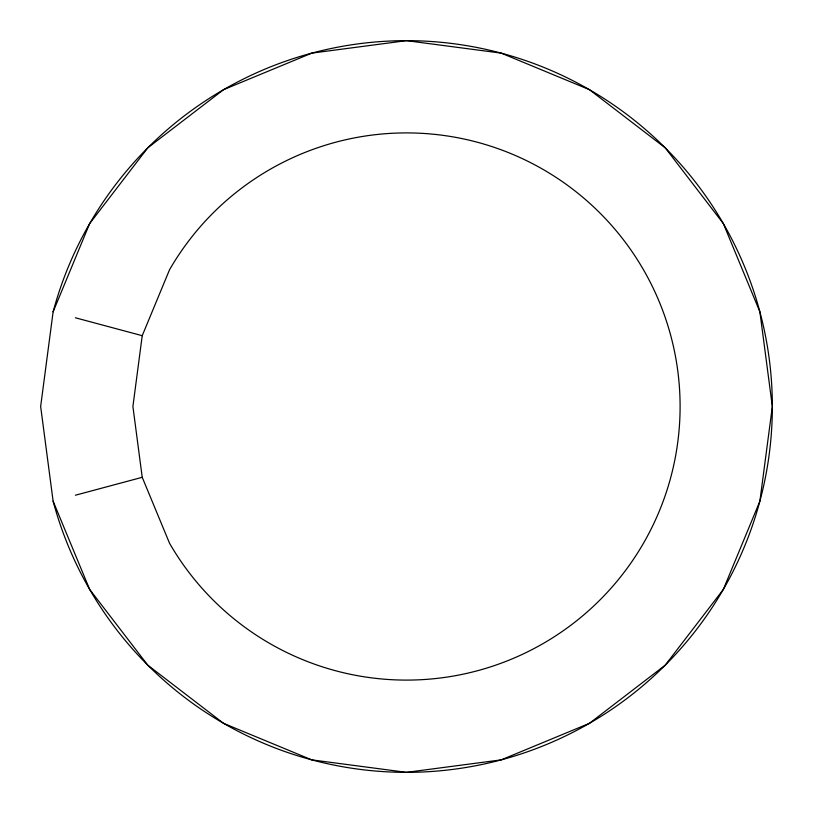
<?xml version="1.0" encoding="UTF-8"?>
<svg xmlns="http://www.w3.org/2000/svg" width="813" height="813" viewBox="0 0 813 813"><rect width="100%" height="100%" fill="white"/><g stroke="black" fill="none" stroke-linecap="round" stroke-linejoin="round"><path stroke-width="1.22" d="M53.119 311.816L40.65 406.5L53.119 501.184L89.664 589.425L147.803 665.197L223.575 723.336L311.816 759.881L406.5 772.35L501.184 759.881L589.425 723.336L665.197 665.197L723.336 589.425L759.881 501.184L772.35 406.5L759.881 311.816L723.336 223.575L665.197 147.803L589.425 89.664L501.184 53.119L406.5 40.65L311.816 53.119L223.575 89.664L147.803 147.803L89.664 223.575L53.119 311.816A365.85 365.85 0 0 1 616.345 106.818A365.85 365.85 0 0 1 616.345 706.182A365.85 365.85 0 0 1 53.119 501.184M142.224 335.688L132.905 406.5L142.224 477.312L169.561 543.297A273.595 273.595 0 0 0 582.362 616.091A273.595 273.595 0 0 0 582.362 196.909A273.595 273.595 0 0 0 169.561 269.703L142.224 335.688L75.396 317.781M75.396 495.219L142.224 477.312"/></g></svg>
